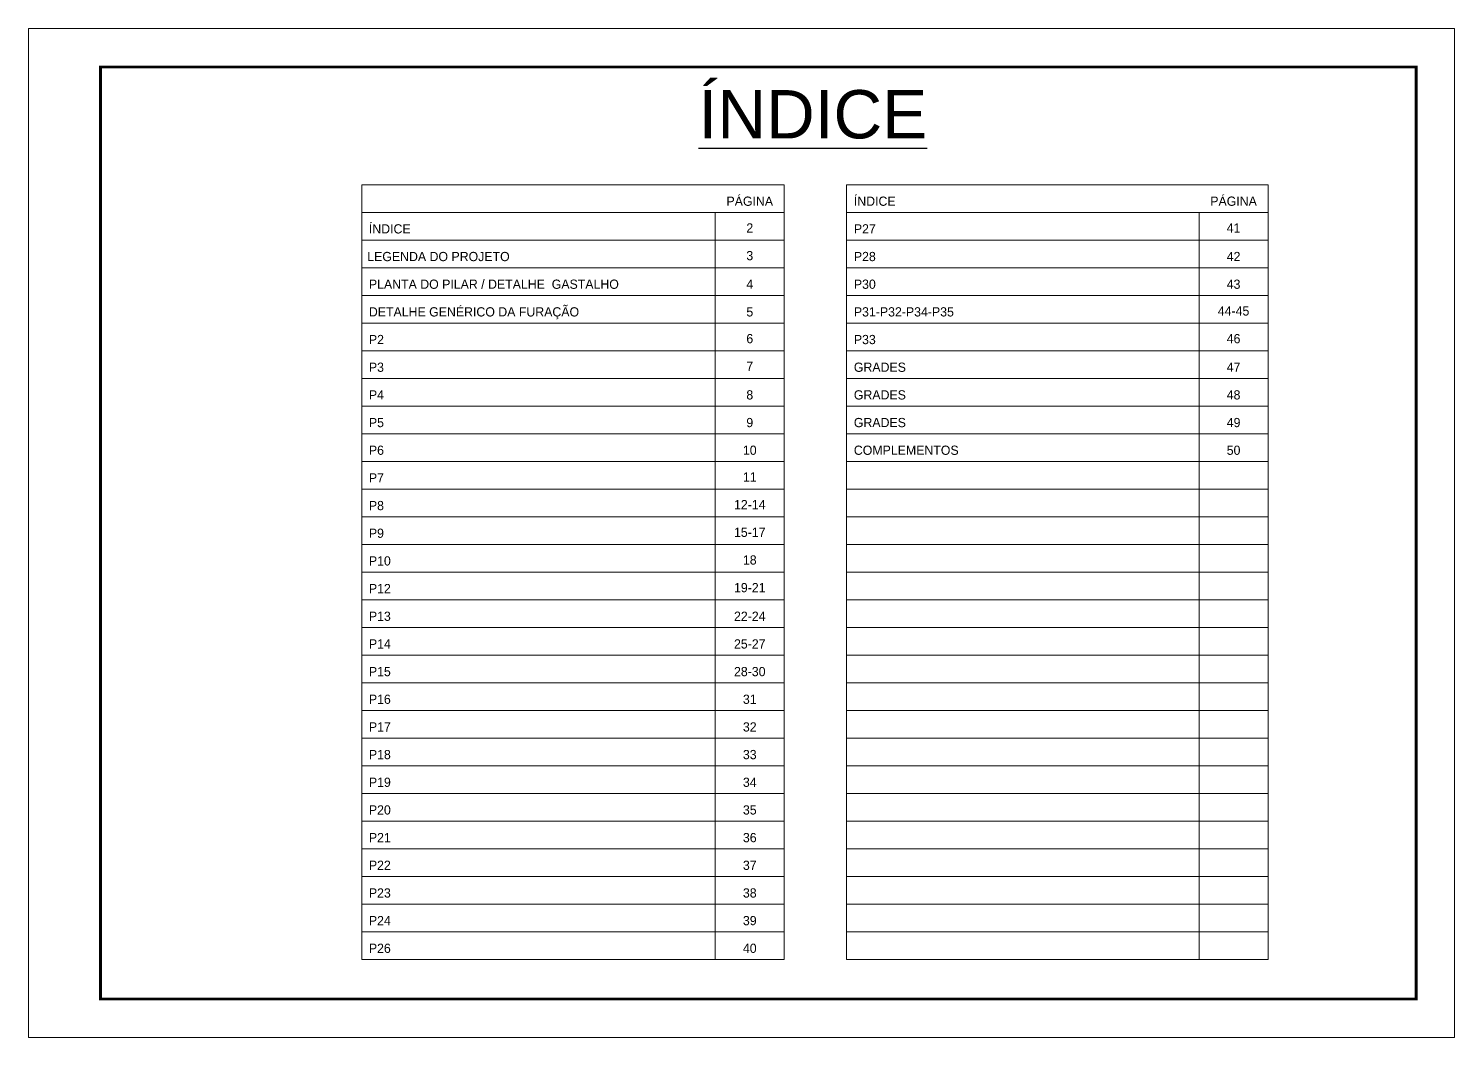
# Model space of a CAD drawing. Header units: millimetres. Extents: x 1945 to 8225, y 304 to 15137.
# Drawn here: x 3543 to 5028, y 14087 to 15137 of the extents above; entities that cross this region are included whole.
import ezdxf
from ezdxf.enums import TextEntityAlignment as Align

# ---------------------------------------------------------------- set-up
doc = ezdxf.new("R2010")
doc.units = ezdxf.units.MM
doc.layers.add('CARIMBO', color=255, linetype='Continuous', lineweight=9)
doc.layers.add('Folhas', color=255, linetype='Continuous', lineweight=9)
doc.styles.add('ARIAL', font='arial.ttf')
doc.styles.add('Tecnologia', font='')
doc.styles.get('Tecnologia').set_extended_font_data('Forgotten Futurist')

msp = doc.modelspace()

# ---------------------------------------------------------------- linework, layer by layer
at = {"layer": 'CARIMBO'}
for p, q in [((3890.3, 14974.62), (4330.38, 14974.62)), ((3890.3, 14974.62), (3890.3, 14168.32)), ((4330.38, 14974.62), (4330.38, 14168.32)), ((4395.37, 14974.62), (4834.22, 14974.62)), ((4395.37, 14974.62), (4395.37, 14168.32)), ((4834.22, 14974.62), (4834.22, 14168.32)), ((3890.3, 14945.82), (4330.38, 14945.82)), ((4258.56, 14945.82), (4258.56, 14168.32)), ((4395.37, 14945.82), (4834.22, 14945.82)), ((4762.4, 14945.82), (4762.4, 14168.32)), ((3890.3, 14917.03), (4330.38, 14917.03)), ((4395.37, 14917.03), (4834.22, 14917.03)), ((3890.3, 14888.23), (4330.38, 14888.23)), ((4395.37, 14888.23), (4834.22, 14888.23)), ((3890.3, 14859.43), (4330.38, 14859.43)), ((4395.37, 14859.43), (4834.22, 14859.43)), ((3890.3, 14830.64), (4330.38, 14830.64)), ((4395.37, 14830.64), (4834.22, 14830.64)), ((3890.3, 14801.84), (4330.38, 14801.84)), ((4395.37, 14801.84), (4834.22, 14801.84)), ((3890.3, 14773.05), (4330.38, 14773.05)), ((4395.37, 14773.05), (4834.22, 14773.05)), ((3890.3, 14744.25), (4330.38, 14744.25)), ((4395.37, 14744.25), (4834.22, 14744.25)), ((3890.3, 14715.45), (4330.38, 14715.45)), ((4395.37, 14715.45), (4834.22, 14715.45)), ((3890.3, 14686.66), (4330.38, 14686.66)), ((4395.37, 14686.66), (4834.22, 14686.66)), ((3890.3, 14657.86), (4330.38, 14657.86)), ((4395.37, 14657.86), (4834.22, 14657.86)), ((3890.3, 14629.06), (4330.38, 14629.06)), ((4395.37, 14629.06), (4834.22, 14629.06)), ((3890.3, 14600.27), (4330.38, 14600.27)), ((4395.37, 14600.27), (4834.22, 14600.27)), ((3890.3, 14571.47), (4330.38, 14571.47)), ((4395.37, 14571.47), (4834.22, 14571.47)), ((3890.3, 14542.68), (4330.38, 14542.68)), ((4395.37, 14542.68), (4834.22, 14542.68)), ((3890.3, 14513.88), (4330.38, 14513.88)), ((4395.37, 14513.88), (4834.22, 14513.88)), ((3890.3, 14485.08), (4330.38, 14485.08)), ((4395.37, 14485.08), (4834.22, 14485.08)), ((3890.3, 14456.29), (4330.38, 14456.29)), ((4395.37, 14456.29), (4834.22, 14456.29)), ((3890.3, 14427.49), (4330.38, 14427.49)), ((4395.37, 14427.49), (4834.22, 14427.49)), ((3890.3, 14398.69), (4330.38, 14398.69)), ((4395.37, 14398.69), (4834.22, 14398.69)), ((3890.3, 14369.9), (4330.38, 14369.9)), ((4395.37, 14369.9), (4834.22, 14369.9)), ((3890.3, 14341.1), (4330.38, 14341.1)), ((4395.37, 14341.1), (4834.22, 14341.1)), ((3890.3, 14312.31), (4330.38, 14312.31)), ((4395.37, 14312.31), (4834.22, 14312.31)), ((3890.3, 14283.51), (4330.38, 14283.51)), ((4395.37, 14283.51), (4834.22, 14283.51)), ((3890.3, 14254.71), (4330.38, 14254.71)), ((4395.37, 14254.71), (4834.22, 14254.71)), ((3890.3, 14225.92), (4330.38, 14225.92)), ((4395.37, 14225.92), (4834.22, 14225.92)), ((3890.3, 14197.12), (4330.38, 14197.12)), ((4395.37, 14197.12), (4834.22, 14197.12)), ((3890.3, 14168.32), (4330.38, 14168.32)), ((4395.37, 14168.32), (4834.22, 14168.32))]:
    msp.add_line(p, q, dxfattribs=at)
at = {"layer": 'Folhas'}
msp.add_lwpolyline([(3543.36, 14087.11), (5028.36, 14087.11), (5028.36, 15137.11), (3543.36, 15137.11)], close=True, dxfattribs=at)
at = {"layer": 'Folhas', "color": 30, "const_width": 3}
msp.add_lwpolyline([(3618.36, 14127.11), (4988.36, 14127.11), (4988.36, 15097.11), (3618.36, 15097.11)], close=True, dxfattribs=at)

# ---------------------------------------------------------------- texts
at = {"color": 0, "linetype": 'Continuous', "ltscale": 5, "style": 'ARIAL'}
msp.add_text('%%UÍNDICE', height=50.279, dxfattribs=at).set_placement((4360.17, 15022.75), align=Align.CENTER)
at = {"layer": 'CARIMBO', "style": 'Tecnologia'}
for s, height, p in [('PÁGINA', 9.599, (4294.47, 14952.63)), ('PÁGINA', 9.599, (4798.31, 14952.63)), ('2', 9.6, (4294.47, 14924.8)), ('41', 9.599, (4798.31, 14924.8)), ('3', 9.6, (4294.47, 14896)), ('42', 9.599, (4798.31, 14895.04)), ('4', 9.6, (4294.47, 14866.24)), ('43', 9.599, (4798.31, 14866.24)), ('5', 9.6, (4294.47, 14837.45)), ('44-45', 9.599, (4798.31, 14838.41)), ('6', 9.6, (4294.47, 14809.61)), ('46', 9.599, (4798.31, 14809.61)), ('7', 9.6, (4294.47, 14780.82)), ('47', 9.599, (4798.31, 14779.85)), ('8', 9.6, (4294.47, 14751.06)), ('48', 9.599, (4798.31, 14751.06)), ('9', 9.6, (4294.47, 14722.26)), ('49', 9.599, (4798.31, 14722.26)), ('10', 9.599, (4294.47, 14693.46)), ('50', 9.599, (4798.31, 14693.46)), ('11', 9.599, (4294.47, 14665.63)), ('12-14', 9.599, (4294.47, 14636.84)), ('15-17', 9.599, (4294.47, 14608.04)), ('18', 9.599, (4294.47, 14579.25)), ('19-21', 9.599, (4294.47, 14550.45)), ('22-24', 9.599, (4294.47, 14520.69)), ('25-27', 9.599, (4294.47, 14491.89)), ('28-30', 9.599, (4294.47, 14463.09)), ('31', 9.599, (4294.47, 14434.3)), ('32', 9.599, (4294.47, 14405.5)), ('33', 9.599, (4294.47, 14376.71)), ('34', 9.599, (4294.47, 14347.91)), ('35', 9.599, (4294.47, 14319.11)), ('36', 9.599, (4294.47, 14290.32)), ('37', 9.599, (4294.47, 14261.52)), ('38', 9.599, (4294.47, 14232.72)), ('39', 9.599, (4294.47, 14203.93)), ('40', 9.599, (4294.47, 14175.13))]:
    msp.add_text(s, height=height, dxfattribs=at).set_placement(p, align=Align.CENTER)
for s, height, p in [('ÍNDICE', 9.599, (4402.87, 14952.63)), ('ÍNDICE', 9.599, (3897.8, 14923.83)), ('P27', 9.599, (4402.87, 14923.83)), ('LEGENDA DO PROJETO', 9.5987, (3896.09, 14895.04)), ('P28', 9.599, (4402.87, 14895.04)), ('PLANTA DO PILAR / DETALHE  GASTALHO ', 9.5987, (3897.8, 14866.24)), ('P30', 9.599, (4402.87, 14866.24)), ('DETALHE GENÉRICO DA FURAÇÃO', 9.5987, (3897.8, 14837.45)), ('P31-P32-P34-P35', 9.5987, (4402.87, 14837.45)), ('P2', 9.599, (3897.8, 14808.65)), ('P33', 9.599, (4402.87, 14808.65)), ('P3', 9.599, (3897.8, 14779.85)), ('GRADES', 9.599, (4402.87, 14779.85)), ('P4', 9.599, (3897.8, 14751.06)), ('GRADES', 9.599, (4402.87, 14751.06)), ('P5', 9.599, (3897.8, 14722.26)), ('GRADES', 9.599, (4402.87, 14722.26)), ('P6', 9.599, (3897.8, 14693.46)), ('COMPLEMENTOS', 9.5987, (4402.87, 14693.46)), ('P7', 9.599, (3897.8, 14664.67)), ('P8', 9.599, (3897.8, 14635.87)), ('P9', 9.599, (3897.8, 14607.08)), ('P10', 9.599, (3897.8, 14578.28)), ('P12', 9.599, (3897.8, 14549.48)), ('P13', 9.599, (3897.8, 14520.69)), ('P14', 9.599, (3897.8, 14491.89)), ('P15', 9.599, (3897.8, 14463.09)), ('P16', 9.599, (3897.8, 14434.3)), ('P17', 9.599, (3897.8, 14405.5)), ('P18', 9.599, (3897.8, 14376.71)), ('P19', 9.599, (3897.8, 14347.91)), ('P20', 9.599, (3897.8, 14319.11)), ('P21', 9.599, (3897.8, 14290.32)), ('P22', 9.599, (3897.8, 14261.52)), ('P23', 9.599, (3897.8, 14232.72)), ('P24', 9.599, (3897.8, 14203.93)), ('P26', 9.599, (3897.8, 14175.13))]:
    msp.add_text(s, height=height, dxfattribs=at).set_placement(p)

doc.saveas('drawing.dxf')
